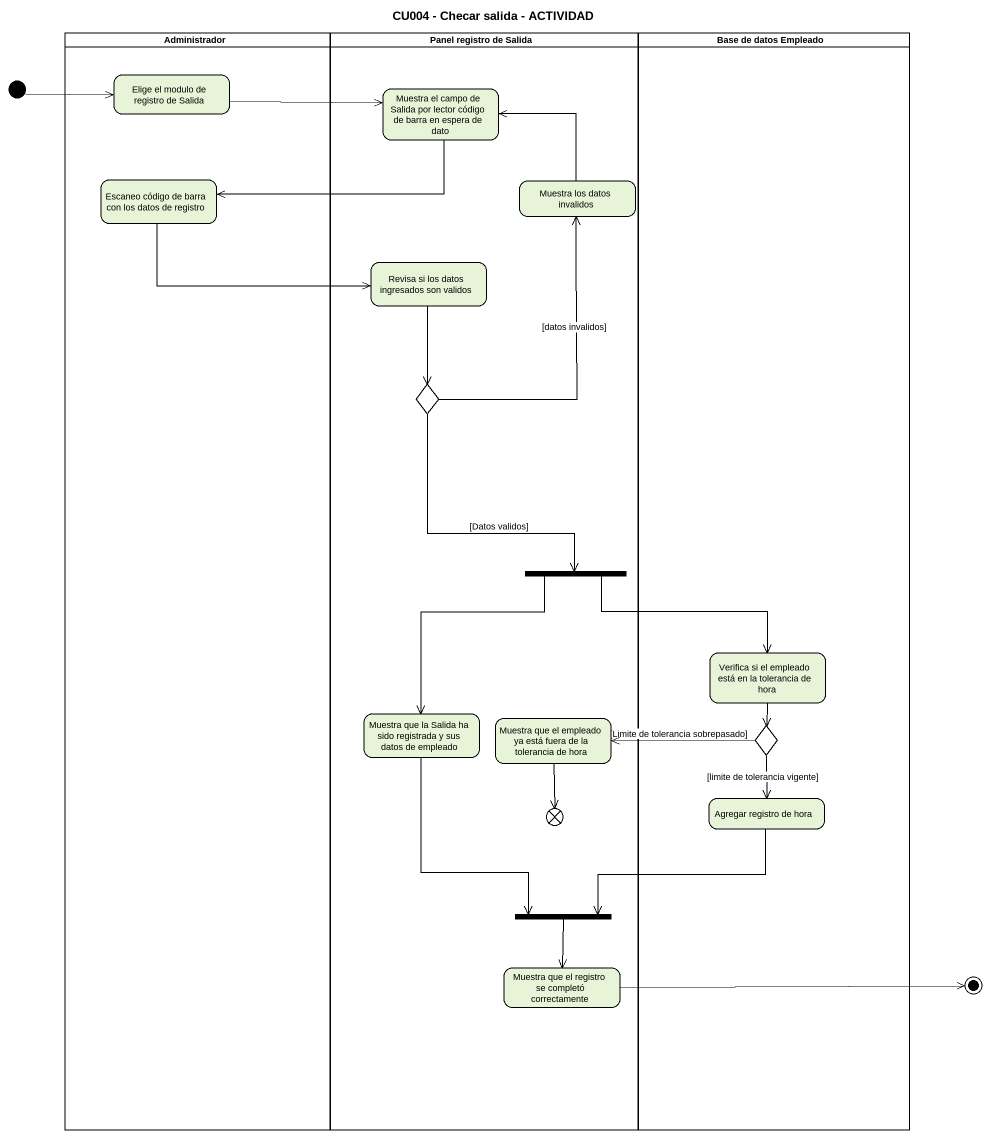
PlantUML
@startuml
title CU004 - Checar salida - ACTIVIDAD
hide empty description
state Administrador <<partition>> {
  state "Elige el modulo de registro de Salida" as Elige_el_modulo_de_registro
  state "Escaneo código de barra con los datos de registro" as Escaneo_código_de_barra_con
}
state "Panel registro de Salida" as Panel_registro_de_Salida <<partition>> {
  state "Muestra el campo de Salida por lector código de barra en espera de dato" as Muestra_el_campo_de_Salida
  state "Muestra los datos invalidos" as Muestra_los_datos_invalidos
  state "Revisa si los datos ingresados son validos" as Revisa_si_los_datos
  state choice1 <<choice>>
  state fork1 <<fork>>
  state "Muestra que la Salida ha sido registrada y sus datos de empleado" as Muestra_que_la_Salida_ha
  state "Muestra que el empleado ya está fuera de la tolerancia de hora" as Muestra_que_el_empleado_ya
  state flowfinal1 <<end>>
  state fork2 <<join>>
  state "Muestra que el registro se completó correctamente" as Muestra_que_el_registro_se
}
state "Base de datos Empleado" as Base_de_datos_Empleado <<partition>> {
  state "Verifica si el empleado está en la tolerancia de hora" as Verifica_si_el_empleado
  state choice2 <<choice>>
  state "Agregar registro de hora" as Agregar_registro_de_hora
}
state initial1 <<start>>
state final1 <<end>>
initial1 -right-> Elige_el_modulo_de_registro
Elige_el_modulo_de_registro -right-> Muestra_el_campo_de_Salida
Muestra_el_campo_de_Salida -left-> Escaneo_código_de_barra_con
Escaneo_código_de_barra_con -right-> Revisa_si_los_datos
Muestra_los_datos_invalidos -up-> Muestra_el_campo_de_Salida
Revisa_si_los_datos --> choice1
choice1 -up-> Muestra_los_datos_invalidos : [datos invalidos]
choice1 --> fork1 : [Datos validos]
fork1 -right-> Verifica_si_el_empleado
fork1 --> Muestra_que_la_Salida_ha
Verifica_si_el_empleado --> choice2
Muestra_que_la_Salida_ha --> fork2
Muestra_que_el_empleado_ya --> flowfinal1
choice2 -left-> Muestra_que_el_empleado_ya : [Limite de tolerancia sobrepasado]
choice2 --> Agregar_registro_de_hora : [limite de tolerancia vigente]
Agregar_registro_de_hora -left-> fork2
fork2 --> Muestra_que_el_registro_se
Muestra_que_el_registro_se -right-> final1
@enduml
